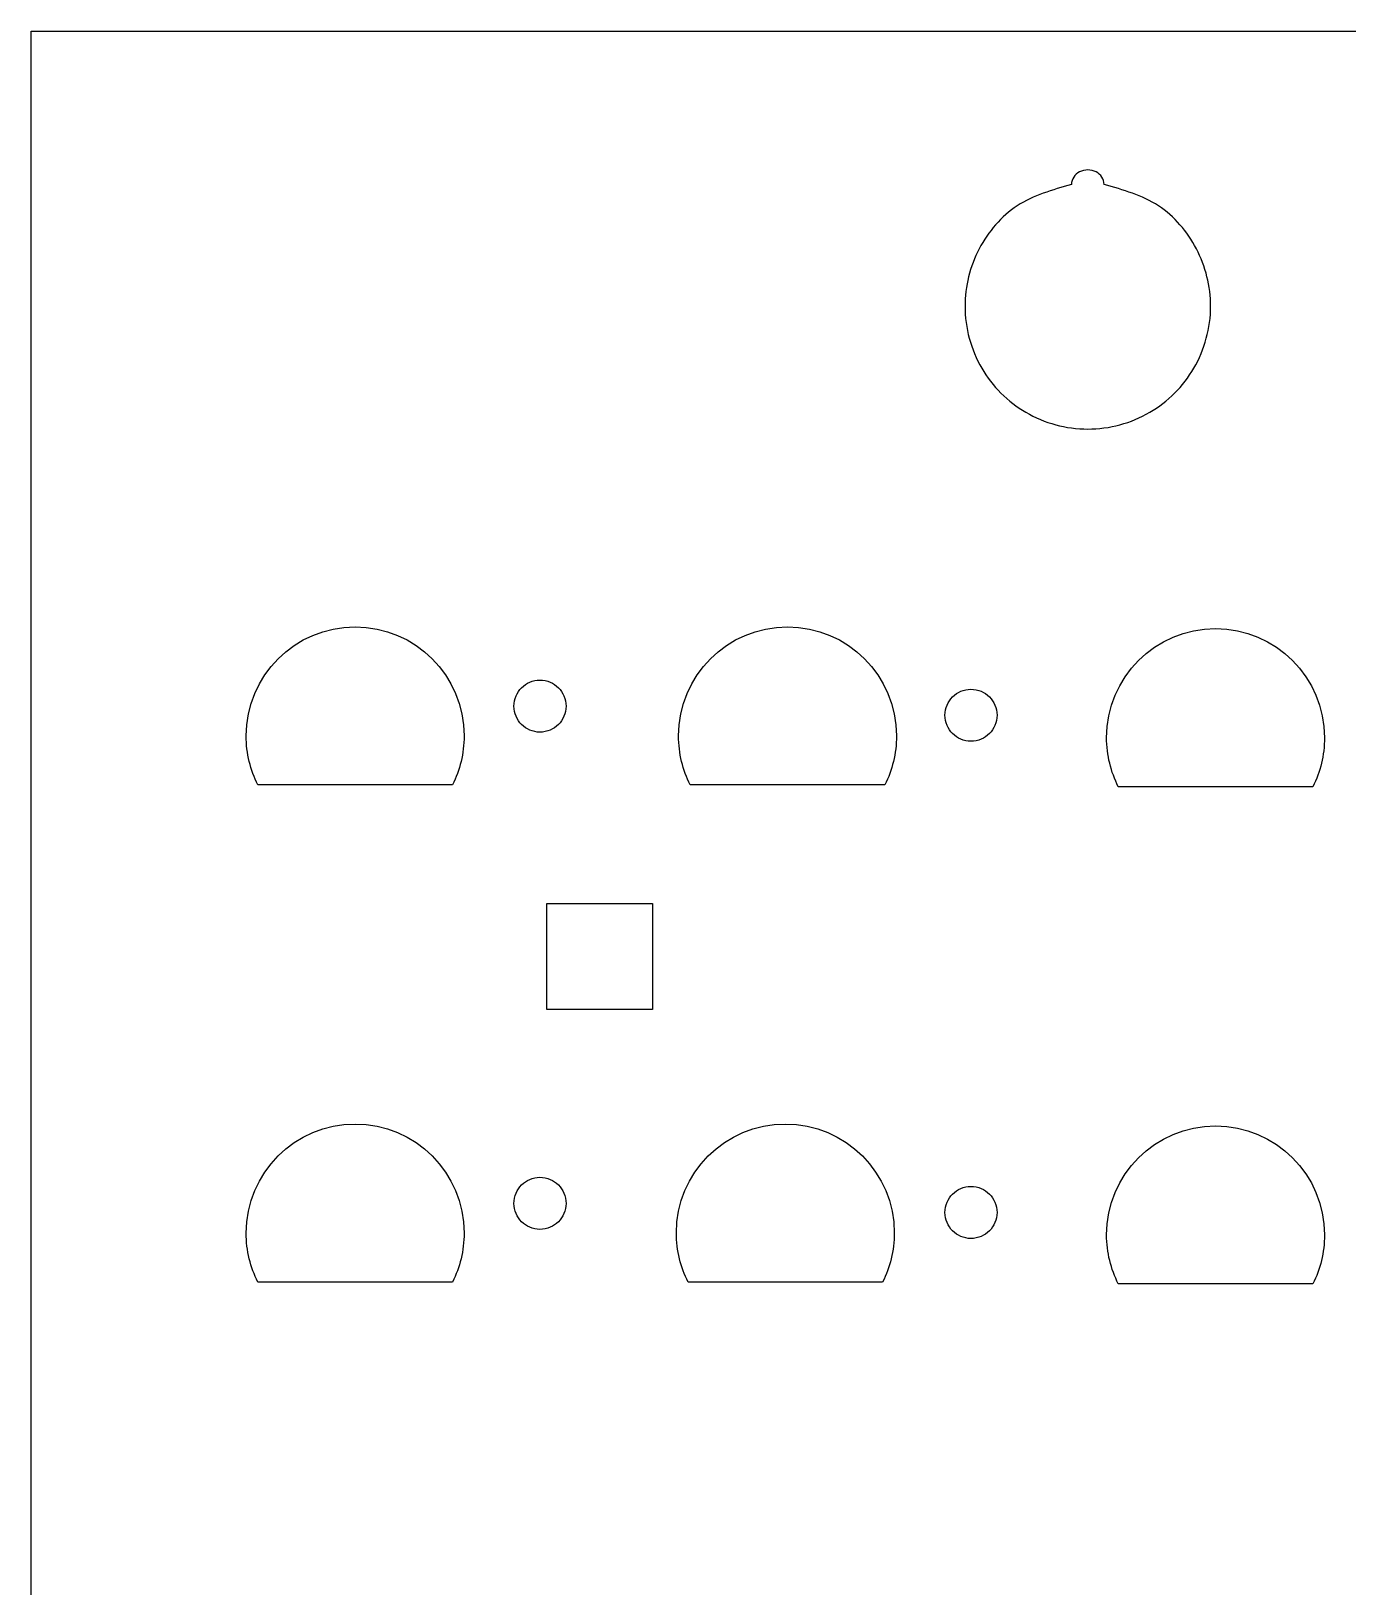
# Model space of a CAD drawing. Extents: x 11 to 585, y 6 to 386.
# Drawn here: x 11.6 to 160.9, y 209.4 to 385.8 of the extents above; entities that cross this region are included whole.
import ezdxf

# ---------------------------------------------------------------- set-up
doc = ezdxf.new("R2010")
doc.units = 0
doc.layers.get('0').update_dxf_attribs({"linetype": 'CONTINUOUS'})

msp = doc.modelspace()

# ---------------------------------------------------------------- linework, layer by layer
at = {"color": 7}
for p, q in [((11.557252, 385.790707), (269.894527, 385.790707)), ((11.557252, 83.715672), (11.557252, 385.790707)), ((131.382203, 370.053854), (131.382203, 370.053854)), ((43.491796, 317.286133), (44.626725, 317.702039)), ((44.626725, 317.702039), (45.810534, 318.006816)), ((45.810534, 318.006816), (47.037015, 318.194243)), ((47.037015, 318.194243), (48.29996, 318.258101)), ((48.29996, 318.258101), (49.562876, 318.194243)), ((49.562876, 318.194243), (50.789357, 318.006816)), ((50.789357, 318.006816), (51.973167, 317.702039)), ((51.973167, 317.702039), (53.108095, 317.286133)), ((92.522573, 317.286133), (93.65753, 317.702039)), ((93.65753, 317.702039), (94.841339, 318.006816)), ((94.841339, 318.006816), (96.067821, 318.194243)), ((96.067821, 318.194243), (97.330737, 318.258101)), ((97.330737, 318.258101), (98.593653, 318.194243)), ((98.593653, 318.194243), (99.820135, 318.006816)), ((99.820135, 318.006816), (101.003972, 317.702039)), ((101.003972, 317.702039), (102.138901, 317.286133)), ((141.059829, 317.079501), (142.194757, 317.495407)), ((142.194757, 317.495407), (143.378566, 317.800184)), ((143.378566, 317.800184), (144.605048, 317.987611)), ((144.605048, 317.987611), (145.867992, 318.051469)), ((145.867992, 318.051469), (147.130908, 317.987611)), ((147.130908, 317.987611), (148.35739, 317.800184)), ((148.35739, 317.800184), (149.541199, 317.495407)), ((149.541199, 317.495407), (150.676127, 317.079501)), ((40.442357, 315.433838), (41.393389, 316.145814)), ((41.393389, 316.145814), (42.411929, 316.765318)), ((42.411929, 316.765318), (43.491796, 317.286133)), ((53.108095, 317.286133), (54.187962, 316.765318)), ((54.187962, 316.765318), (55.206502, 316.145814)), ((55.206502, 316.145814), (56.157535, 315.433838)), ((89.473162, 315.433838), (90.424195, 316.145814)), ((90.424195, 316.145814), (91.442735, 316.765318)), ((91.442735, 316.765318), (92.522573, 317.286133)), ((102.138901, 317.286133), (103.218739, 316.765318)), ((103.218739, 316.765318), (104.237307, 316.145814)), ((104.237307, 316.145814), (105.18834, 315.433838)), ((138.010389, 315.227206), (138.961422, 315.939183)), ((138.961422, 315.939183), (139.979962, 316.558686)), ((139.979962, 316.558686), (141.059829, 317.079501)), ((150.676127, 317.079501), (151.755994, 316.558686)), ((151.755994, 316.558686), (152.774534, 315.939183)), ((152.774534, 315.939183), (153.725567, 315.227206)), ((38.767707, 313.757365), (39.565069, 314.635618)), ((39.565069, 314.635618), (40.442357, 315.433838)), ((56.157535, 315.433838), (57.034851, 314.635618)), ((57.034851, 314.635618), (57.832185, 313.757365)), ((87.798484, 313.757365), (88.595846, 314.635618)), ((88.595846, 314.635618), (89.473162, 315.433838)), ((105.18834, 315.433838), (106.065628, 314.635618)), ((106.065628, 314.635618), (106.86299, 313.757365)), ((136.335739, 313.550733), (137.133101, 314.428986)), ((137.133101, 314.428986), (138.010389, 315.227206)), ((153.725567, 315.227206), (154.602883, 314.428986)), ((154.602883, 314.428986), (155.400217, 313.550733)), ((37.43765, 311.785656), (38.056507, 312.805305)), ((38.056507, 312.805305), (38.767707, 313.757365)), ((57.832185, 313.757365), (58.543413, 312.805305)), ((58.543413, 312.805305), (59.162242, 311.785656)), ((68.667119, 312.154549), (68.960038, 312.199253)), ((68.960038, 312.199253), (69.261649, 312.214465)), ((69.261649, 312.214465), (69.563288, 312.199253)), ((69.563288, 312.199253), (69.856178, 312.154549)), ((86.468455, 311.785656), (87.087284, 312.805305)), ((87.087284, 312.805305), (87.798484, 313.757365)), ((106.86299, 313.757365), (107.57419, 312.805305)), ((107.57419, 312.805305), (108.193019, 311.785656)), ((135.005682, 311.579024), (135.624511, 312.598673)), ((135.624511, 312.598673), (136.335739, 313.550733)), ((155.400217, 313.550733), (156.111445, 312.598673)), ((156.111445, 312.598673), (156.730274, 311.579024)), ((36.501942, 309.56847), (36.917401, 310.704638)), ((36.917401, 310.704638), (37.43765, 311.785656)), ((59.162242, 311.785656), (59.68249, 310.704638)), ((59.68249, 310.704638), (60.097949, 309.56847)), ((66.543482, 310.412758), (66.667716, 310.67063)), ((66.667716, 310.67063), (66.815459, 310.913858)), ((66.815459, 310.913858), (66.985301, 311.140956)), ((66.985301, 311.140956), (67.175688, 311.350447)), ((67.175688, 311.350447), (67.385181, 311.540848)), ((67.385181, 311.540848), (67.612285, 311.71067)), ((67.612285, 311.71067), (67.855505, 311.858436)), ((67.855505, 311.858436), (68.113371, 311.982658)), ((68.113371, 311.982658), (68.384417, 312.08186)), ((68.384417, 312.08186), (68.667119, 312.154549)), ((69.856178, 312.154549), (70.138908, 312.08186)), ((70.138908, 312.08186), (70.409926, 311.982658)), ((70.409926, 311.982658), (70.667821, 311.858436)), ((70.667821, 311.858436), (70.91104, 311.71067)), ((70.91104, 311.71067), (71.138144, 311.540848)), ((71.138144, 311.540848), (71.347638, 311.350447)), ((71.347638, 311.350447), (71.538025, 311.140956)), ((71.538025, 311.140956), (71.707838, 310.913858)), ((71.707838, 310.913858), (71.855609, 310.67063)), ((71.855609, 310.67063), (71.979815, 310.412758)), ((85.532747, 309.56847), (85.948207, 310.704638)), ((85.948207, 310.704638), (86.468455, 311.785656)), ((108.193019, 311.785656), (108.713267, 310.704638)), ((108.713267, 310.704638), (109.128727, 309.56847)), ((116.049211, 310.317827), (116.258676, 310.508225)), ((116.258676, 310.508225), (116.48578, 310.678047)), ((116.48578, 310.678047), (116.728999, 310.825813)), ((116.728999, 310.825813), (116.986894, 310.950036)), ((116.986894, 310.950036), (117.25794, 311.049237)), ((117.25794, 311.049237), (117.540642, 311.121926)), ((117.540642, 311.121926), (117.833532, 311.16663)), ((117.833532, 311.16663), (118.135171, 311.181842)), ((118.135171, 311.181842), (118.436782, 311.16663)), ((118.436782, 311.16663), (118.729701, 311.121926)), ((118.729701, 311.121926), (119.012403, 311.049237)), ((119.012403, 311.049237), (119.283449, 310.950036)), ((119.283449, 310.950036), (119.541315, 310.825813)), ((119.541315, 310.825813), (119.784535, 310.678047)), ((119.784535, 310.678047), (120.011639, 310.508225)), ((120.011639, 310.508225), (120.221132, 310.317827)), ((134.069974, 309.361838), (134.485434, 310.498006)), ((134.485434, 310.498006), (135.005682, 311.579024)), ((156.730274, 311.579024), (157.250522, 310.498006)), ((157.250522, 310.498006), (157.665982, 309.361838)), ((36.197509, 308.383377), (36.501942, 309.56847)), ((60.097949, 309.56847), (60.402383, 308.383377)), ((66.311636, 309.264483), (66.326876, 309.566105)), ((66.326876, 308.962864), (66.311636, 309.264483)), ((66.326876, 309.566105), (66.37158, 309.859012)), ((66.37158, 308.669957), (66.326876, 308.962864)), ((66.37158, 309.859012), (66.444281, 310.141723)), ((66.444281, 308.387246), (66.37158, 308.669957)), ((66.444281, 310.141723), (66.543482, 310.412758)), ((71.979815, 310.412758), (72.079017, 310.141723)), ((72.079017, 310.141723), (72.151717, 309.859012)), ((72.151717, 308.669957), (72.079017, 308.387246)), ((72.151717, 309.859012), (72.196421, 309.566105)), ((72.196421, 308.962864), (72.151717, 308.669957)), ((72.196421, 309.566105), (72.211661, 309.264483)), ((72.211661, 309.264483), (72.196421, 308.962864)), ((85.228286, 308.383374), (85.532747, 309.56847)), ((109.128727, 309.56847), (109.433188, 308.383377)), ((115.200399, 308.533482), (115.245103, 308.82639)), ((115.245103, 308.82639), (115.317803, 309.1091)), ((115.317803, 309.1091), (115.417005, 309.380135)), ((115.417005, 309.380135), (115.541211, 309.638007)), ((115.541211, 309.638007), (115.688982, 309.881235)), ((115.688982, 309.881235), (115.858795, 310.108333)), ((115.858795, 310.108333), (116.049211, 310.317827)), ((120.221132, 310.317827), (120.411519, 310.108333)), ((120.411519, 310.108333), (120.581361, 309.881235)), ((120.581361, 309.881235), (120.729104, 309.638007)), ((120.729104, 309.638007), (120.853338, 309.380135)), ((120.853338, 309.380135), (120.952539, 309.1091)), ((120.952539, 309.1091), (121.02524, 308.82639)), ((121.02524, 308.82639), (121.069944, 308.533482)), ((133.765541, 308.176742), (134.069974, 309.361838)), ((157.665982, 309.361838), (157.970415, 308.176742)), ((35.946501, 305.891278), (36.010283, 307.155572)), ((36.010283, 307.155572), (36.197509, 308.383377)), ((60.402383, 308.383377), (60.589609, 307.155572)), ((60.589609, 307.155572), (60.653419, 305.891278)), ((66.543482, 308.116211), (66.444281, 308.387246)), ((66.667716, 307.858339), (66.543482, 308.116211)), ((66.815459, 307.615112), (66.667716, 307.858339)), ((66.985301, 307.38801), (66.815459, 307.615112)), ((67.175688, 307.178519), (66.985301, 307.38801)), ((67.385181, 306.988121), (67.175688, 307.178519)), ((67.612285, 306.818297), (67.385181, 306.988121)), ((71.138144, 306.988121), (70.91104, 306.818297)), ((71.347638, 307.178519), (71.138144, 306.988121)), ((71.538025, 307.38801), (71.347638, 307.178519)), ((71.707838, 307.615112), (71.538025, 307.38801)), ((71.855609, 307.858339), (71.707838, 307.615112)), ((71.979815, 308.116211), (71.855609, 307.858339)), ((72.079017, 308.387246), (71.979815, 308.116211)), ((84.977278, 305.891278), (85.04106, 307.155572)), ((85.04106, 307.155572), (85.228286, 308.383374)), ((109.433188, 308.383377), (109.620414, 307.155572)), ((109.620414, 307.155572), (109.684196, 305.891278)), ((115.185159, 308.23186), (115.200399, 308.533482)), ((115.200399, 307.930241), (115.185159, 308.23186)), ((115.245103, 307.637334), (115.200399, 307.930241)), ((115.317803, 307.354623), (115.245103, 307.637334)), ((115.417005, 307.083588), (115.317803, 307.354623)), ((115.541211, 306.825716), (115.417005, 307.083588)), ((120.853338, 307.083588), (120.729104, 306.825716)), ((120.952539, 307.354623), (120.853338, 307.083588)), ((121.02524, 307.637334), (120.952539, 307.354623)), ((121.069944, 307.930241), (121.02524, 307.637334)), ((121.069944, 308.533482), (121.085184, 308.23186)), ((121.085184, 308.23186), (121.069944, 307.930241)), ((133.514533, 305.684647), (133.578315, 306.94894)), ((133.578315, 306.94894), (133.765541, 308.176742)), ((157.970415, 308.176742), (158.157641, 306.94894)), ((158.157641, 306.94894), (158.221451, 305.684647)), ((35.952004, 305.517786), (35.946359, 305.891278)), ((35.946359, 305.891278), (35.946501, 305.891278)), ((35.968937, 305.147177), (35.952004, 305.517786)), ((35.996595, 304.779591), (35.968937, 305.147177)), ((60.631406, 305.147343), (60.60403, 304.779791)), ((60.647775, 305.517887), (60.631406, 305.147343)), ((60.653419, 305.891278), (60.647775, 305.517887)), ((67.855505, 306.670534), (67.612285, 306.818297)), ((68.113371, 306.546311), (67.855505, 306.670534)), ((68.384417, 306.447109), (68.113371, 306.546311)), ((68.667119, 306.374417), (68.384417, 306.447109)), ((68.960038, 306.329713), (68.667119, 306.374417)), ((69.261649, 306.314502), (68.960038, 306.329713)), ((69.563288, 306.329713), (69.261649, 306.314502)), ((69.856178, 306.374417), (69.563288, 306.329713)), ((70.138908, 306.447109), (69.856178, 306.374417)), ((70.409926, 306.546311), (70.138908, 306.447109)), ((70.667821, 306.670534), (70.409926, 306.546311)), ((70.91104, 306.818297), (70.667821, 306.670534)), ((84.982809, 305.517786), (84.977165, 305.891278)), ((84.977165, 305.891278), (84.977278, 305.891278)), ((84.999743, 305.147177), (84.982809, 305.517786)), ((85.0274, 304.779591), (84.999743, 305.147177)), ((109.662183, 305.147343), (109.634807, 304.779791)), ((109.678552, 305.517887), (109.662183, 305.147343)), ((109.684196, 305.891278), (109.678552, 305.517887)), ((115.688982, 306.582489), (115.541211, 306.825716)), ((115.858795, 306.355387), (115.688982, 306.582489)), ((116.049211, 306.145897), (115.858795, 306.355387)), ((116.258676, 305.955498), (116.049211, 306.145897)), ((116.48578, 305.785674), (116.258676, 305.955498)), ((116.728999, 305.637911), (116.48578, 305.785674)), ((116.986894, 305.513688), (116.728999, 305.637911)), ((117.25794, 305.414487), (116.986894, 305.513688)), ((117.540642, 305.341795), (117.25794, 305.414487)), ((117.833532, 305.297091), (117.540642, 305.341795)), ((118.135171, 305.281851), (117.833532, 305.297091)), ((118.436782, 305.297091), (118.135171, 305.281851)), ((118.729701, 305.341795), (118.436782, 305.297091)), ((119.012403, 305.414487), (118.729701, 305.341795)), ((119.283449, 305.513688), (119.012403, 305.414487)), ((119.541315, 305.637911), (119.283449, 305.513688)), ((119.784535, 305.785674), (119.541315, 305.637911)), ((120.011639, 305.955498), (119.784535, 305.785674)), ((120.221132, 306.145897), (120.011639, 305.955498)), ((120.411519, 306.355387), (120.221132, 306.145897)), ((120.581361, 306.582489), (120.411519, 306.355387)), ((120.729104, 306.825716), (120.581361, 306.582489)), ((133.519754, 305.311154), (133.514109, 305.684647)), ((133.514109, 305.684647), (133.514533, 305.684647)), ((133.536687, 304.940545), (133.519754, 305.311154)), ((158.215807, 305.311255), (158.199438, 304.940712)), ((158.221451, 305.684647), (158.215807, 305.311255)), ((36.035175, 304.41516), (35.996595, 304.779591)), ((36.084366, 304.054029), (36.035175, 304.41516)), ((36.143971, 303.696326), (36.084366, 304.054029)), ((36.213821, 303.342197), (36.143971, 303.696326)), ((60.459025, 303.696498), (60.390162, 303.342326)), ((60.517727, 304.054226), (60.459025, 303.696498)), ((60.566128, 304.415372), (60.517727, 304.054226)), ((60.60403, 304.779791), (60.566128, 304.415372)), ((85.06598, 304.41516), (85.0274, 304.779591)), ((85.115171, 304.054029), (85.06598, 304.41516)), ((85.174777, 303.696326), (85.115171, 304.054029)), ((85.244627, 303.342197), (85.174777, 303.696326)), ((109.48983, 303.696498), (109.420939, 303.342326)), ((109.548532, 304.054226), (109.48983, 303.696498)), ((109.596905, 304.415372), (109.548532, 304.054226)), ((109.634807, 304.779791), (109.596905, 304.415372)), ((133.564627, 304.572959), (133.536687, 304.940545)), ((133.603207, 304.208528), (133.564627, 304.572959)), ((133.652398, 303.847397), (133.603207, 304.208528)), ((133.712004, 303.489694), (133.652398, 303.847397)), ((133.781854, 303.135565), (133.712004, 303.489694)), ((158.027057, 303.489866), (157.958195, 303.135695)), ((158.085759, 303.847594), (158.027057, 303.489866)), ((158.13416, 304.20874), (158.085759, 303.847594)), ((158.172063, 304.57316), (158.13416, 304.20874)), ((158.199438, 304.940712), (158.172063, 304.57316)), ((36.293719, 302.991775), (36.213821, 303.342197)), ((36.383465, 302.645198), (36.293719, 302.991775)), ((36.48292, 302.302606), (36.383465, 302.645198)), ((36.59183, 301.964131), (36.48292, 302.302606)), ((36.710053, 301.629915), (36.59183, 301.964131)), ((36.83742, 301.300096), (36.710053, 301.629915)), ((59.898701, 301.629827), (59.772096, 301.299991)), ((60.016105, 301.964074), (59.898701, 301.629827)), ((60.124083, 302.302589), (60.016105, 301.964074)), ((60.222522, 302.645229), (60.124083, 302.302589)), ((60.311281, 302.991857), (60.222522, 302.645229)), ((60.390162, 303.342326), (60.311281, 302.991857)), ((85.324496, 302.991775), (85.244627, 303.342197)), ((85.414271, 302.645198), (85.324496, 302.991775)), ((85.513697, 302.302606), (85.414271, 302.645198)), ((85.622635, 301.964131), (85.513697, 302.302606)), ((85.740858, 301.629915), (85.622635, 301.964131)), ((85.868197, 301.300096), (85.740858, 301.629915)), ((108.929506, 301.629827), (108.802873, 301.299991)), ((109.046882, 301.964074), (108.929506, 301.629827)), ((109.154889, 302.302589), (109.046882, 301.964074)), ((109.253328, 302.645229), (109.154889, 302.302589)), ((109.342058, 302.991857), (109.253328, 302.645229)), ((109.420939, 303.342326), (109.342058, 302.991857)), ((133.861751, 302.785143), (133.781854, 303.135565)), ((133.951497, 302.438566), (133.861751, 302.785143)), ((134.050953, 302.095974), (133.951497, 302.438566)), ((134.159862, 301.757499), (134.050953, 302.095974)), ((134.278085, 301.423283), (134.159862, 301.757499)), ((157.584137, 301.757443), (157.466733, 301.423195)), ((157.692115, 302.095957), (157.584137, 301.757443)), ((157.790555, 302.438597), (157.692115, 302.095957)), ((157.879313, 302.785225), (157.790555, 302.438597)), ((157.958195, 303.135695), (157.879313, 302.785225)), ((36.973705, 300.974806), (36.83742, 301.300096)), ((37.118739, 300.654188), (36.973705, 300.974806)), ((37.272324, 300.338376), (37.118739, 300.654188)), ((38.651459, 300.338376), (37.272324, 300.338376)), ((40.030595, 300.338376), (38.651459, 300.338376)), ((41.409702, 300.338376), (40.030595, 300.338376)), ((42.788837, 300.338376), (41.409702, 300.338376)), ((44.167973, 300.338376), (42.788837, 300.338376)), ((45.547108, 300.338376), (44.167973, 300.338376)), ((46.926215, 300.338376), (45.547108, 300.338376)), ((48.30535, 300.338376), (46.926215, 300.338376)), ((49.684486, 300.338376), (48.30535, 300.338376)), ((51.063621, 300.338376), (49.684486, 300.338376)), ((52.442728, 300.338376), (51.063621, 300.338376)), ((53.821863, 300.338376), (52.442728, 300.338376)), ((55.200999, 300.338376), (53.821863, 300.338376)), ((56.580134, 300.338376), (55.200999, 300.338376)), ((57.959241, 300.338376), (56.580134, 300.338376)), ((59.338377, 300.338376), (57.959241, 300.338376)), ((59.491764, 300.654126), (59.338377, 300.338376)), ((59.636403, 300.974711), (59.491764, 300.654126)), ((59.772096, 301.299991), (59.636403, 300.974711)), ((86.004482, 300.974806), (85.868197, 301.300096)), ((86.149516, 300.654188), (86.004482, 300.974806)), ((86.303129, 300.338376), (86.149516, 300.654188)), ((87.682237, 300.338376), (86.303129, 300.338376)), ((89.061372, 300.338376), (87.682237, 300.338376)), ((90.440507, 300.338376), (89.061372, 300.338376)), ((91.819643, 300.338376), (90.440507, 300.338376)), ((93.19875, 300.338376), (91.819643, 300.338376)), ((94.577885, 300.338376), (93.19875, 300.338376)), ((95.95702, 300.338376), (94.577885, 300.338376)), ((97.336156, 300.338376), (95.95702, 300.338376)), ((98.715263, 300.338376), (97.336156, 300.338376)), ((100.094398, 300.338376), (98.715263, 300.338376)), ((101.473533, 300.338376), (100.094398, 300.338376)), ((102.852669, 300.338376), (101.473533, 300.338376)), ((104.231776, 300.338376), (102.852669, 300.338376)), ((105.610911, 300.338376), (104.231776, 300.338376)), ((106.990047, 300.338376), (105.610911, 300.338376)), ((108.369182, 300.338376), (106.990047, 300.338376)), ((108.52257, 300.654126), (108.369182, 300.338376)), ((108.66718, 300.974711), (108.52257, 300.654126)), ((108.802873, 301.299991), (108.66718, 300.974711)), ((134.405452, 301.093464), (134.278085, 301.423283)), ((134.541737, 300.768175), (134.405452, 301.093464)), ((134.686771, 300.447556), (134.541737, 300.768175)), ((134.840356, 300.131744), (134.686771, 300.447556)), ((136.219492, 300.131744), (134.840356, 300.131744)), ((137.598627, 300.131744), (136.219492, 300.131744)), ((138.977734, 300.131744), (137.598627, 300.131744)), ((140.356869, 300.131744), (138.977734, 300.131744)), ((141.736005, 300.131744), (140.356869, 300.131744)), ((143.11514, 300.131744), (141.736005, 300.131744)), ((144.494247, 300.131744), (143.11514, 300.131744)), ((145.873383, 300.131744), (144.494247, 300.131744)), ((147.252518, 300.131744), (145.873383, 300.131744)), ((148.631653, 300.131744), (147.252518, 300.131744)), ((150.01076, 300.131744), (148.631653, 300.131744)), ((151.389896, 300.131744), (150.01076, 300.131744)), ((152.769031, 300.131744), (151.389896, 300.131744)), ((154.148166, 300.131744), (152.769031, 300.131744)), ((155.527273, 300.131744), (154.148166, 300.131744)), ((156.906409, 300.131744), (155.527273, 300.131744)), ((157.059797, 300.447494), (156.906409, 300.131744)), ((157.204435, 300.768079), (157.059797, 300.447494)), ((157.340128, 301.09336), (157.204435, 300.768079)), ((157.466733, 301.423195), (157.340128, 301.09336)), ((70.024862, 286.877363), (82.024866, 286.877363)), ((70.024862, 274.877365), (70.024862, 286.877363)), ((82.024866, 286.877363), (82.024866, 274.877365)), ((82.024866, 274.877365), (70.024862, 274.877365)), ((43.491796, 260.915225), (44.626725, 261.33113)), ((44.626725, 261.33113), (45.810534, 261.635907)), ((45.810534, 261.635907), (47.037015, 261.823334)), ((47.037015, 261.823334), (48.29996, 261.887192)), ((48.29996, 261.887192), (49.562876, 261.823334)), ((49.562876, 261.823334), (50.789357, 261.635907)), ((50.789357, 261.635907), (51.973167, 261.33113)), ((51.973167, 261.33113), (53.108095, 260.915225)), ((92.271367, 260.91499), (93.406324, 261.330896)), ((93.406324, 261.330896), (94.590133, 261.635673)), ((94.590133, 261.635673), (95.816615, 261.8231)), ((95.816615, 261.8231), (97.079531, 261.886958)), ((97.079531, 261.886958), (98.342447, 261.8231)), ((98.342447, 261.8231), (99.568929, 261.635673)), ((99.568929, 261.635673), (100.752766, 261.330896)), ((100.752766, 261.330896), (101.887695, 260.91499)), ((141.059829, 260.708604), (142.194757, 261.124509)), ((142.194757, 261.124509), (143.378566, 261.429287)), ((143.378566, 261.429287), (144.605048, 261.616713)), ((144.605048, 261.616713), (145.867992, 261.680572)), ((145.867992, 261.680572), (147.130908, 261.616713)), ((147.130908, 261.616713), (148.35739, 261.429287)), ((148.35739, 261.429287), (149.541199, 261.124509)), ((149.541199, 261.124509), (150.676127, 260.708604)), ((40.442357, 259.06293), (41.393389, 259.774906)), ((41.393389, 259.774906), (42.411929, 260.394409)), ((42.411929, 260.394409), (43.491796, 260.915225)), ((53.108095, 260.915225), (54.187962, 260.394409)), ((54.187962, 260.394409), (55.206502, 259.774906)), ((55.206502, 259.774906), (56.157535, 259.06293)), ((89.221956, 259.062695), (90.172989, 259.774672)), ((90.172989, 259.774672), (91.191529, 260.394175)), ((91.191529, 260.394175), (92.271367, 260.91499)), ((101.887695, 260.91499), (102.967533, 260.394175)), ((102.967533, 260.394175), (103.986101, 259.774672)), ((103.986101, 259.774672), (104.937134, 259.062695)), ((138.010389, 258.856309), (138.961422, 259.568285)), ((138.961422, 259.568285), (139.979962, 260.187788)), ((139.979962, 260.187788), (141.059829, 260.708604)), ((150.676127, 260.708604), (151.755994, 260.187788)), ((151.755994, 260.187788), (152.774534, 259.568285)), ((152.774534, 259.568285), (153.725567, 258.856309)), ((38.767707, 257.386456), (39.565069, 258.264709)), ((39.565069, 258.264709), (40.442357, 259.06293)), ((56.157535, 259.06293), (57.034851, 258.264709)), ((57.034851, 258.264709), (57.832185, 257.386456)), ((87.547278, 257.386222), (88.34464, 258.264475)), ((88.34464, 258.264475), (89.221956, 259.062695)), ((104.937134, 259.062695), (105.814422, 258.264475)), ((105.814422, 258.264475), (106.611784, 257.386222)), ((136.335739, 257.179836), (137.133101, 258.058089)), ((137.133101, 258.058089), (138.010389, 258.856309)), ((153.725567, 258.856309), (154.602883, 258.058089)), ((154.602883, 258.058089), (155.400217, 257.179836)), ((37.43765, 255.414747), (38.056507, 256.434397)), ((38.056507, 256.434397), (38.767707, 257.386456)), ((57.832185, 257.386456), (58.543413, 256.434397)), ((58.543413, 256.434397), (59.162242, 255.414747)), ((68.384417, 255.710962), (68.667119, 255.783651)), ((68.667119, 255.783651), (68.960038, 255.828355)), ((68.960038, 255.828355), (69.261649, 255.843567)), ((69.261649, 255.843567), (69.563288, 255.828355)), ((69.563288, 255.828355), (69.856178, 255.783651)), ((69.856178, 255.783651), (70.138908, 255.710962)), ((86.217249, 255.414513), (86.836078, 256.434162)), ((86.836078, 256.434162), (87.547278, 257.386222)), ((106.611784, 257.386222), (107.322984, 256.434162)), ((107.322984, 256.434162), (107.941813, 255.414513)), ((135.005682, 255.208127), (135.624511, 256.227776)), ((135.624511, 256.227776), (136.335739, 257.179836)), ((155.400217, 257.179836), (156.111445, 256.227776)), ((156.111445, 256.227776), (156.730274, 255.208127)), ((36.501942, 253.197562), (36.917401, 254.333729)), ((36.917401, 254.333729), (37.43765, 255.414747)), ((59.162242, 255.414747), (59.68249, 254.333729)), ((59.68249, 254.333729), (60.097949, 253.197562)), ((66.444281, 253.770826), (66.543482, 254.041861)), ((66.543482, 254.041861), (66.667716, 254.299733)), ((66.667716, 254.299733), (66.815459, 254.54296)), ((66.815459, 254.54296), (66.985301, 254.770059)), ((66.985301, 254.770059), (67.175688, 254.979552)), ((67.175688, 254.979552), (67.385181, 255.169951)), ((67.385181, 255.169951), (67.612285, 255.339772)), ((67.612285, 255.339772), (67.855505, 255.487538)), ((67.855505, 255.487538), (68.113371, 255.611761)), ((68.113371, 255.611761), (68.384417, 255.710962)), ((70.138908, 255.710962), (70.409926, 255.611761)), ((70.409926, 255.611761), (70.667821, 255.487538)), ((70.667821, 255.487538), (70.91104, 255.339772)), ((70.91104, 255.339772), (71.138144, 255.169951)), ((71.138144, 255.169951), (71.347638, 254.979552)), ((71.347638, 254.979552), (71.538025, 254.770059)), ((71.538025, 254.770059), (71.707838, 254.54296)), ((71.707838, 254.54296), (71.855609, 254.299733)), ((71.855609, 254.299733), (71.979815, 254.041861)), ((71.979815, 254.041861), (72.079017, 253.770826)), ((85.281541, 253.197327), (85.697001, 254.333495)), ((85.697001, 254.333495), (86.217249, 255.414513)), ((107.941813, 255.414513), (108.462061, 254.333495)), ((108.462061, 254.333495), (108.877521, 253.197327)), ((116.049211, 253.946927), (116.258676, 254.137328)), ((116.258676, 254.137328), (116.48578, 254.307149)), ((116.48578, 254.307149), (116.728999, 254.454915)), ((116.728999, 254.454915), (116.986894, 254.579138)), ((116.986894, 254.579138), (117.25794, 254.678339)), ((117.25794, 254.678339), (117.540642, 254.751029)), ((117.540642, 254.751029), (117.833532, 254.795733)), ((117.833532, 254.795733), (118.135171, 254.810944)), ((118.135171, 254.810944), (118.436782, 254.795733)), ((118.436782, 254.795733), (118.729701, 254.751029)), ((118.729701, 254.751029), (119.012403, 254.678339)), ((119.012403, 254.678339), (119.283449, 254.579138)), ((119.283449, 254.579138), (119.541315, 254.454915)), ((119.541315, 254.454915), (119.784535, 254.307149)), ((119.784535, 254.307149), (120.011639, 254.137328)), ((120.011639, 254.137328), (120.221132, 253.946927)), ((134.069974, 252.990941), (134.485434, 254.127109)), ((134.485434, 254.127109), (135.005682, 255.208127)), ((156.730274, 255.208127), (157.250522, 254.127109)), ((157.250522, 254.127109), (157.665982, 252.990941)), ((36.197509, 252.012465), (36.501942, 253.197562)), ((60.097949, 253.197562), (60.402383, 252.012468)), ((66.311636, 252.893586), (66.326876, 253.195208)), ((66.326876, 252.591966), (66.311636, 252.893586)), ((66.326876, 253.195208), (66.37158, 253.488115)), ((66.37158, 252.299059), (66.326876, 252.591966)), ((66.37158, 253.488115), (66.444281, 253.770826)), ((66.444281, 252.016349), (66.37158, 252.299059)), ((72.079017, 253.770826), (72.151717, 253.488115)), ((72.151717, 252.299059), (72.079017, 252.016349)), ((72.151717, 253.488115), (72.196421, 253.195208)), ((72.196421, 252.591966), (72.151717, 252.299059)), ((72.196421, 253.195208), (72.211661, 252.893586)), ((72.211661, 252.893586), (72.196421, 252.591966)), ((84.97708, 252.012231), (85.281541, 253.197327)), ((108.877521, 253.197327), (109.181982, 252.012234)), ((115.200399, 252.162585), (115.245103, 252.455492)), ((115.245103, 252.455492), (115.317803, 252.738203)), ((115.317803, 252.738203), (115.417005, 253.009238)), ((115.417005, 253.009238), (115.541211, 253.26711)), ((115.541211, 253.26711), (115.688982, 253.510337)), ((115.688982, 253.510337), (115.858795, 253.737436)), ((115.858795, 253.737436), (116.049211, 253.946927)), ((120.221132, 253.946927), (120.411519, 253.737436)), ((120.411519, 253.737436), (120.581361, 253.510337)), ((120.581361, 253.510337), (120.729104, 253.26711)), ((120.729104, 253.26711), (120.853338, 253.009238)), ((120.853338, 253.009238), (120.952539, 252.738203)), ((120.952539, 252.738203), (121.02524, 252.455492)), ((121.02524, 252.455492), (121.069944, 252.162585)), ((133.765541, 251.805845), (134.069974, 252.990941)), ((157.665982, 252.990941), (157.970415, 251.805845)), ((35.946501, 249.52037), (36.010283, 250.784663)), ((36.010283, 250.784663), (36.197509, 252.012465)), ((60.402383, 252.012468), (60.589609, 250.784663)), ((60.589609, 250.784663), (60.653419, 249.52037)), ((66.543482, 251.745314), (66.444281, 252.016349)), ((66.667716, 251.487442), (66.543482, 251.745314)), ((66.815459, 251.244214), (66.667716, 251.487442)), ((66.985301, 251.017113), (66.815459, 251.244214)), ((67.175688, 250.807622), (66.985301, 251.017113)), ((67.385181, 250.617224), (67.175688, 250.807622)), ((67.612285, 250.447399), (67.385181, 250.617224)), ((71.138144, 250.617224), (70.91104, 250.447399)), ((71.347638, 250.807622), (71.138144, 250.617224)), ((71.538025, 251.017113), (71.347638, 250.807622)), ((71.707838, 251.244214), (71.538025, 251.017113)), ((71.855609, 251.487442), (71.707838, 251.244214)), ((71.979815, 251.745314), (71.855609, 251.487442)), ((72.079017, 252.016349), (71.979815, 251.745314)), ((84.726072, 249.520136), (84.789854, 250.784429)), ((84.789854, 250.784429), (84.97708, 252.012231)), ((109.181982, 252.012234), (109.369208, 250.784429)), ((109.369208, 250.784429), (109.43299, 249.520136)), ((115.185159, 251.860963), (115.200399, 252.162585)), ((115.200399, 251.559344), (115.185159, 251.860963)), ((115.245103, 251.266436), (115.200399, 251.559344)), ((115.317803, 250.983726), (115.245103, 251.266436)), ((115.417005, 250.712691), (115.317803, 250.983726)), ((115.541211, 250.454819), (115.417005, 250.712691)), ((120.853338, 250.712691), (120.729104, 250.454819)), ((120.952539, 250.983726), (120.853338, 250.712691)), ((121.02524, 251.266436), (120.952539, 250.983726)), ((121.069944, 251.559344), (121.02524, 251.266436)), ((121.069944, 252.162585), (121.085184, 251.860963)), ((121.085184, 251.860963), (121.069944, 251.559344)), ((133.514533, 249.313749), (133.578315, 250.578043)), ((133.578315, 250.578043), (133.765541, 251.805845)), ((157.970415, 251.805845), (158.157641, 250.578043)), ((158.157641, 250.578043), (158.221451, 249.313749)), ((35.952004, 249.146877), (35.946359, 249.52037)), ((35.946359, 249.52037), (35.946501, 249.52037)), ((35.968937, 248.776268), (35.952004, 249.146877)), ((35.996595, 248.408682), (35.968937, 248.776268)), ((60.631406, 248.776435), (60.60403, 248.408883)), ((60.647775, 249.146979), (60.631406, 248.776435)), ((60.653419, 249.52037), (60.647775, 249.146979)), ((67.855505, 250.299636), (67.612285, 250.447399)), ((68.113371, 250.175413), (67.855505, 250.299636)), ((68.384417, 250.076212), (68.113371, 250.175413)), ((68.667119, 250.00352), (68.384417, 250.076212)), ((68.960038, 249.958816), (68.667119, 250.00352)), ((69.261649, 249.943576), (68.960038, 249.958816)), ((69.563288, 249.958816), (69.261649, 249.943576)), ((69.856178, 250.00352), (69.563288, 249.958816)), ((70.138908, 250.076212), (69.856178, 250.00352)), ((70.409926, 250.175413), (70.138908, 250.076212)), ((70.667821, 250.299636), (70.409926, 250.175413)), ((70.91104, 250.447399), (70.667821, 250.299636)), ((84.731321, 249.146643), (84.725677, 249.520136)), ((84.725677, 249.520136), (84.726072, 249.520136)), ((84.748254, 248.776034), (84.731321, 249.146643)), ((84.776194, 248.408448), (84.748254, 248.776034)), ((109.410977, 248.776201), (109.383601, 248.408649)), ((109.427346, 249.146744), (109.410977, 248.776201)), ((109.43299, 249.520136), (109.427346, 249.146744)), ((115.688982, 250.211591), (115.541211, 250.454819)), ((115.858795, 249.98449), (115.688982, 250.211591)), ((116.049211, 249.774999), (115.858795, 249.98449)), ((116.258676, 249.584601), (116.049211, 249.774999)), ((116.48578, 249.414776), (116.258676, 249.584601)), ((116.728999, 249.267013), (116.48578, 249.414776)), ((116.986894, 249.14279), (116.728999, 249.267013)), ((117.25794, 249.043589), (116.986894, 249.14279)), ((117.540642, 248.970897), (117.25794, 249.043589)), ((117.833532, 248.926193), (117.540642, 248.970897)), ((118.135171, 248.910981), (117.833532, 248.926193)), ((118.436782, 248.926193), (118.135171, 248.910981)), ((118.729701, 248.970897), (118.436782, 248.926193)), ((119.012403, 249.043589), (118.729701, 248.970897)), ((119.283449, 249.14279), (119.012403, 249.043589)), ((119.541315, 249.267013), (119.283449, 249.14279)), ((119.784535, 249.414776), (119.541315, 249.267013)), ((120.011639, 249.584601), (119.784535, 249.414776)), ((120.221132, 249.774999), (120.011639, 249.584601)), ((120.411519, 249.98449), (120.221132, 249.774999)), ((120.581361, 250.211591), (120.411519, 249.98449)), ((120.729104, 250.454819), (120.581361, 250.211591)), ((133.519754, 248.940256), (133.514109, 249.313749)), ((133.514109, 249.313749), (133.514533, 249.313749)), ((133.536687, 248.569648), (133.519754, 248.940256)), ((158.215807, 248.940358), (158.199438, 248.569814)), ((158.221451, 249.313749), (158.215807, 248.940358)), ((36.035175, 248.044252), (35.996595, 248.408682)), ((36.084366, 247.68312), (36.035175, 248.044252)), ((36.143971, 247.325418), (36.084366, 247.68312)), ((36.213821, 246.971288), (36.143971, 247.325418)), ((36.293719, 246.620867), (36.213821, 246.971288)), ((60.390162, 246.971418), (60.311281, 246.620949)), ((60.459025, 247.32559), (60.390162, 246.971418)), ((60.517727, 247.683318), (60.459025, 247.32559)), ((60.566128, 248.044463), (60.517727, 247.683318)), ((60.60403, 248.408883), (60.566128, 248.044463)), ((84.814774, 248.044017), (84.776194, 248.408448)), ((84.863965, 247.682886), (84.814774, 248.044017)), ((84.923571, 247.325183), (84.863965, 247.682886)), ((84.993421, 246.971054), (84.923571, 247.325183)), ((85.07329, 246.620632), (84.993421, 246.971054)), ((109.169733, 246.971183), (109.090852, 246.620714)), ((109.238624, 247.325355), (109.169733, 246.971183)), ((109.297326, 247.683083), (109.238624, 247.325355)), ((109.345699, 248.044229), (109.297326, 247.683083)), ((109.383601, 248.408649), (109.345699, 248.044229)), ((133.564627, 248.202062), (133.536687, 248.569648)), ((133.603207, 247.837631), (133.564627, 248.202062)), ((133.652398, 247.4765), (133.603207, 247.837631)), ((133.712004, 247.118797), (133.652398, 247.4765)), ((133.781854, 246.764667), (133.712004, 247.118797)), ((158.027057, 247.118969), (157.958195, 246.764797)), ((158.085759, 247.476697), (158.027057, 247.118969)), ((158.13416, 247.837843), (158.085759, 247.476697)), ((158.172063, 248.202262), (158.13416, 247.837843)), ((158.199438, 248.569814), (158.172063, 248.202262)), ((36.383465, 246.274289), (36.293719, 246.620867)), ((36.48292, 245.931697), (36.383465, 246.274289)), ((36.59183, 245.593222), (36.48292, 245.931697)), ((36.710053, 245.259006), (36.59183, 245.593222)), ((36.83742, 244.929187), (36.710053, 245.259006)), ((59.898701, 245.258919), (59.772096, 244.929083)), ((60.016105, 245.593166), (59.898701, 245.258919)), ((60.124083, 245.93168), (60.016105, 245.593166)), ((60.222522, 246.27432), (60.124083, 245.93168)), ((60.311281, 246.620949), (60.222522, 246.27432)), ((85.163065, 246.274055), (85.07329, 246.620632)), ((85.262491, 245.931463), (85.163065, 246.274055)), ((85.371429, 245.592988), (85.262491, 245.931463)), ((85.489652, 245.258772), (85.371429, 245.592988)), ((85.616991, 244.928953), (85.489652, 245.258772)), ((108.6783, 245.258684), (108.551667, 244.928849)), ((108.795676, 245.592932), (108.6783, 245.258684)), ((108.903683, 245.931446), (108.795676, 245.592932)), ((109.002122, 246.274086), (108.903683, 245.931446)), ((109.090852, 246.620714), (109.002122, 246.274086)), ((133.861751, 246.414246), (133.781854, 246.764667)), ((133.951497, 246.067669), (133.861751, 246.414246)), ((134.050953, 245.725076), (133.951497, 246.067669)), ((134.159862, 245.386602), (134.050953, 245.725076)), ((134.278085, 245.052386), (134.159862, 245.386602)), ((157.584137, 245.386545), (157.466733, 245.052298)), ((157.692115, 245.725059), (157.584137, 245.386545)), ((157.790555, 246.0677), (157.692115, 245.725059)), ((157.879313, 246.414328), (157.790555, 246.0677)), ((157.958195, 246.764797), (157.879313, 246.414328)), ((36.973705, 244.603898), (36.83742, 244.929187)), ((37.118739, 244.283279), (36.973705, 244.603898)), ((37.272324, 243.967467), (37.118739, 244.283279)), ((38.651459, 243.967467), (37.272324, 243.967467)), ((40.030595, 243.967467), (38.651459, 243.967467)), ((41.409702, 243.967467), (40.030595, 243.967467)), ((42.788837, 243.967467), (41.409702, 243.967467)), ((44.167973, 243.967467), (42.788837, 243.967467)), ((45.547108, 243.967467), (44.167973, 243.967467)), ((46.926215, 243.967467), (45.547108, 243.967467)), ((48.30535, 243.967467), (46.926215, 243.967467)), ((49.684486, 243.967467), (48.30535, 243.967467)), ((51.063621, 243.967467), (49.684486, 243.967467)), ((52.442728, 243.967467), (51.063621, 243.967467)), ((53.821863, 243.967467), (52.442728, 243.967467)), ((55.200999, 243.967467), (53.821863, 243.967467)), ((56.580134, 243.967467), (55.200999, 243.967467)), ((57.959241, 243.967467), (56.580134, 243.967467)), ((59.338377, 243.967467), (57.959241, 243.967467)), ((59.491764, 244.283217), (59.338377, 243.967467)), ((59.636403, 244.603802), (59.491764, 244.283217)), ((59.772096, 244.929083), (59.636403, 244.603802)), ((85.753276, 244.603664), (85.616991, 244.928953)), ((85.89831, 244.283045), (85.753276, 244.603664)), ((86.051923, 243.967233), (85.89831, 244.283045)), ((87.431031, 243.967233), (86.051923, 243.967233)), ((88.810166, 243.967233), (87.431031, 243.967233)), ((90.189301, 243.967233), (88.810166, 243.967233)), ((91.568437, 243.967233), (90.189301, 243.967233)), ((92.947544, 243.967233), (91.568437, 243.967233)), ((94.326679, 243.967233), (92.947544, 243.967233)), ((95.705814, 243.967233), (94.326679, 243.967233)), ((97.08495, 243.967233), (95.705814, 243.967233)), ((98.464057, 243.967233), (97.08495, 243.967233)), ((99.843192, 243.967233), (98.464057, 243.967233)), ((101.222327, 243.967233), (99.843192, 243.967233)), ((102.601463, 243.967233), (101.222327, 243.967233)), ((103.98057, 243.967233), (102.601463, 243.967233)), ((105.359705, 243.967233), (103.98057, 243.967233)), ((106.738841, 243.967233), (105.359705, 243.967233)), ((108.117976, 243.967233), (106.738841, 243.967233)), ((108.271364, 244.282983), (108.117976, 243.967233)), ((108.415974, 244.603568), (108.271364, 244.282983)), ((108.551667, 244.928849), (108.415974, 244.603568)), ((134.405452, 244.722567), (134.278085, 245.052386)), ((134.541737, 244.397277), (134.405452, 244.722567)), ((134.686771, 244.076659), (134.541737, 244.397277)), ((134.840356, 243.760846), (134.686771, 244.076659)), ((136.219492, 243.760846), (134.840356, 243.760846)), ((137.598627, 243.760846), (136.219492, 243.760846)), ((138.977734, 243.760846), (137.598627, 243.760846)), ((140.356869, 243.760846), (138.977734, 243.760846)), ((141.736005, 243.760846), (140.356869, 243.760846)), ((143.11514, 243.760846), (141.736005, 243.760846)), ((144.494247, 243.760846), (143.11514, 243.760846)), ((145.873383, 243.760846), (144.494247, 243.760846)), ((147.252518, 243.760846), (145.873383, 243.760846)), ((148.631653, 243.760846), (147.252518, 243.760846)), ((150.01076, 243.760846), (148.631653, 243.760846)), ((151.389896, 243.760846), (150.01076, 243.760846)), ((152.769031, 243.760846), (151.389896, 243.760846)), ((154.148166, 243.760846), (152.769031, 243.760846)), ((155.527273, 243.760846), (154.148166, 243.760846)), ((156.906409, 243.760846), (155.527273, 243.760846)), ((157.059797, 244.076597), (156.906409, 243.760846)), ((157.204435, 244.397181), (157.059797, 244.076597)), ((157.340128, 244.722462), (157.204435, 244.397181)), ((157.466733, 245.052298), (157.340128, 244.722462))]:
    msp.add_line(p, q, dxfattribs=at)
for points, knots in [([(131.382203, 370.053854), (131.058546, 370.010644), (130.436113, 369.927545), (129.71754, 369.292612), (129.530582, 368.699924), (129.530106, 368.407552), (129.530066, 368.401672), (129.530102, 368.39776), (129.530119, 368.395799)], [0, 0, 0, 0, 0.961506, 1.849098, 2.714492, 2.720395, 2.726247, 2.732131, 2.732131, 2.732131, 2.732131]), ([(133.234286, 368.395799), (133.234304, 368.39776), (133.234339, 368.401672), (133.2343, 368.407552), (133.233823, 368.699924), (133.046866, 369.292612), (132.328293, 369.927545), (131.70586, 370.010644), (131.382203, 370.053854)], [0, 0, 0, 0, 0.005884, 0.011736, 0.017639, 0.883033, 1.770625, 2.732131, 2.732131, 2.732131, 2.732131]), ([(129.530119, 368.395799), (127.366982, 367.78846), (123.078769, 366.584469), (118.564306, 361.267614), (116.844766, 354.424455), (118.765181, 347.306421), (124.090461, 341.986536), (131.382214, 340.011314), (138.673899, 341.986534), (143.99938, 347.306431), (145.919235, 354.425055), (144.201607, 361.268838), (139.687521, 366.58795), (135.398204, 367.789586), (133.234286, 368.395799)], [0, 0, 0, 0, 6.613055, 13.109748, 19.819886, 27.100987, 34.166475, 41.447575, 48.728675, 55.794163, 63.075264, 69.787291, 76.283495, 82.897427, 82.897427, 82.897427, 82.897427])]:
    msp.add_open_spline(points, degree=3, knots=knots, dxfattribs=at)

doc.saveas('drawing.dxf')
